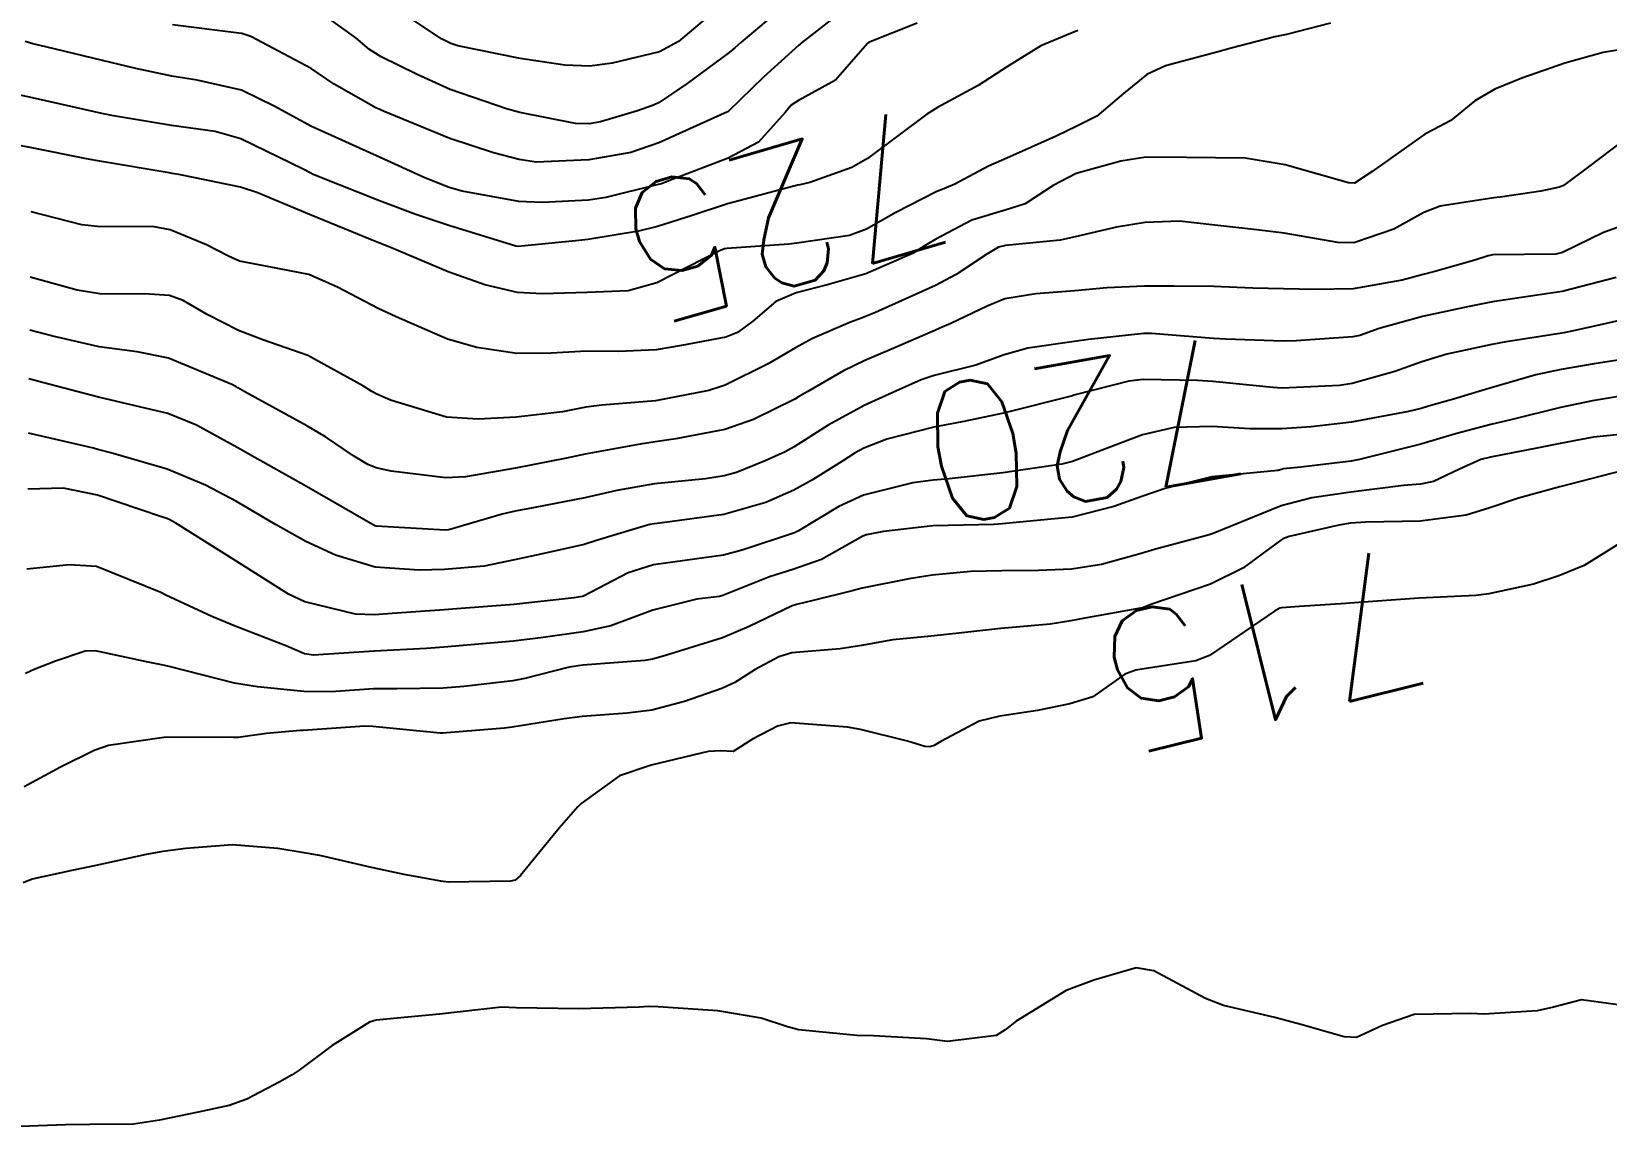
# Model space of a CAD drawing. Header units: metres. Extents: x 307586 to 320046, y 7427249 to 7434250.
# Drawn here: x 310513.05 to 310558.29, y 7432802.88 to 7432834.31 of the extents above; entities that cross this region are included whole.
import ezdxf
from ezdxf.enums import TextEntityAlignment as Align

# ---------------------------------------------------------------- set-up
doc = ezdxf.new("R2010")
doc.units = ezdxf.units.M
doc.header["$MEASUREMENT"] = 0
for name, color, linetype in [('Cotas', 45, 'Continuous'), ('Curvas de Nivel 1m', 11, 'Continuous'), ('Curvas de Nivel 5m', 15, 'Continuous')]:
    doc.layers.add(name, color=color, linetype=linetype)
doc.styles.add('Style-STANDARD', font='STANDARD.shx')

msp = doc.modelspace()

# ---------------------------------------------------------------- linework, layer by layer
at = {"layer": 'Curvas de Nivel 1m', "flags": 128}
for points, elevation in [([(310536.251, 7432834.824), (310535.167, 7432833.979), (310535.124, 7432833.948), (310535.092, 7432833.919), (310534.073, 7432833.001), (310533.073, 7432832.019), (310533.041, 7432832), (310531.064, 7432831.108), (310530.262, 7432830.837), (310529.059, 7432830.622), (310527.547, 7432830.562), (310527.058, 7432830.63), (310526.318, 7432830.83), (310525.064, 7432831.235), (310523.176, 7432832.015), (310523.072, 7432832.064), (310523.032, 7432832.08), (310522.938, 7432832.122), (310521.74, 7432832.801), (310521.084, 7432833.244), (310519.348, 7432834.167), (310519.094, 7432834.25), (310519.002, 7432834.264), (310517.097, 7432834.5)], 728), ([(310534.335, 7432834.757), (310533.423, 7432833.997), (310533.25, 7432833.84), (310533.09, 7432833.705), (310531.878, 7432832.815), (310531.075, 7432832.271), (310530.916, 7432832.19), (310530.459, 7432832.036), (310529.396, 7432831.72), (310529.069, 7432831.656), (310528.678, 7432831.664), (310527.072, 7432831.982), (310526.693, 7432832.084), (310525.078, 7432832.641), (310524.122, 7432833.07), (310523.088, 7432833.585), (310522.755, 7432833.79), (310522.367, 7432834.131), (310521.106, 7432835.024)], 729), ([(310543.1, 7432834.341), (310542.776, 7432834.207), (310542.04, 7432833.896), (310541.087, 7432833.306), (310540.243, 7432832.756), (310539.075, 7432832.123), (310538.766, 7432831.935), (310537.06, 7432830.662), (310536.613, 7432830.409), (310535.408, 7432829.976), (310535.122, 7432829.91), (310535.052, 7432829.893), (310533.545, 7432829.496), (310533.043, 7432829.359), (310532.027, 7432829.026), (310531.033, 7432828.712), (310530.485, 7432828.581), (310529.027, 7432828.335), (310528.774, 7432828.306), (310527.024, 7432828.137), (310526.958, 7432828.146), (310525.032, 7432828.736), (310524.089, 7432829.058), (310523.043, 7432829.444), (310521.282, 7432830.147), (310521.118, 7432830.214), (310521.054, 7432830.248), (310520.853, 7432830.354), (310519.064, 7432831.231), (310518.322, 7432831.437), (310517.067, 7432831.608), (310515.401, 7432831.886), (310515.07, 7432831.952), (310513.839, 7432832.232), (310513.075, 7432832.402), (310511.545, 7432832.731)], 726), ([(310538.49, 7432834.551), (310537.093, 7432833.989), (310537.076, 7432833.977), (310537.058, 7432833.96), (310536.139, 7432832.913), (310535.076, 7432832.326), (310534.866, 7432832.191), (310534.694, 7432831.984), (310533.927, 7432831.128), (310533.06, 7432830.674), (310531.351, 7432830.026), (310531.14, 7432829.94), (310531.051, 7432829.913), (310529.547, 7432829.543), (310529.044, 7432829.471), (310527.713, 7432829.4), (310527.043, 7432829.426), (310525.421, 7432829.722), (310525.049, 7432829.833), (310524.346, 7432830.107), (310523.059, 7432830.687), (310522.065, 7432831.137), (310521.067, 7432831.595), (310520.038, 7432832.16), (310519.077, 7432832.624), (310517.806, 7432832.915), (310517.081, 7432833.027), (310516.049, 7432833.244), (310515.085, 7432833.472), (310513.457, 7432833.869), (310513.09, 7432833.956), (310512.868, 7432834.02)], 727), ([(310558.956, 7432833.831), (310558.19, 7432833.704), (310557.09, 7432833.403), (310555.853, 7432832.965), (310555.082, 7432832.651), (310554.503, 7432832.322), (310553.817, 7432831.753), (310553.329, 7432831.499), (310553.069, 7432831.36), (310551.561, 7432830.285), (310551.055, 7432829.956), (310550.881, 7432829.965), (310549.06, 7432830.484), (310547.91, 7432830.675), (310547.061, 7432830.684), (310546.221, 7432830.688), (310545.061, 7432830.697), (310544.338, 7432830.589), (310543.056, 7432830.236), (310542.398, 7432829.89), (310541.588, 7432829.359), (310541.042, 7432829.193), (310540.062, 7432828.896), (310539.029, 7432828.352), (310538.769, 7432828.192), (310538.35, 7432827.94), (310537.017, 7432827.353), (310535.938, 7432827.046), (310535.011, 7432826.805), (310534.433, 7432826.561), (310533.765, 7432825.992), (310533.33, 7432825.665), (310532.996, 7432825.537), (310531.715, 7432825.296), (310530.99, 7432825.174), (310529.909, 7432825.121), (310528.989, 7432825.13), (310527.978, 7432825.075), (310526.988, 7432825.067), (310525.844, 7432825.238), (310524.994, 7432825.477), (310523.52, 7432826.115), (310523.005, 7432826.359), (310521.838, 7432826.965), (310521.015, 7432827.329), (310519.576, 7432827.606), (310519.018, 7432827.718), (310518.704, 7432827.859), (310518.074, 7432828.184), (310517.029, 7432828.612), (310516.528, 7432828.707), (310515.03, 7432828.699), (310514.496, 7432828.761), (310513.036, 7432829.131)], 724), ([(310559.07, 7432831.411), (310557.771, 7432830.42), (310557.055, 7432829.89), (310556.937, 7432829.838), (310556.402, 7432829.727), (310555.235, 7432829.553), (310555.05, 7432829.531), (310553.511, 7432829.29), (310553.043, 7432829.11), (310552.178, 7432828.631), (310551.03, 7432828.246), (310550.572, 7432828.252), (310549.034, 7432828.52), (310548.243, 7432828.613), (310547.037, 7432828.751), (310546.021, 7432828.868), (310545.037, 7432828.828), (310544.216, 7432828.688), (310543.031, 7432828.41), (310542.6, 7432828.316), (310541.027, 7432828.166), (310540.822, 7432828.116), (310540.49, 7432827.915), (310539.611, 7432827.33), (310539.014, 7432827.017), (310537.296, 7432826.246), (310537.005, 7432826.123), (310536.886, 7432826.079), (310536.575, 7432825.964), (310535.478, 7432825.493), (310534.992, 7432825.227), (310534.207, 7432824.765), (310532.975, 7432824.155), (310532.861, 7432824.115), (310532.506, 7432824.007), (310530.97, 7432823.704), (310529.433, 7432823.581), (310528.968, 7432823.521), (310528.296, 7432823.39), (310526.965, 7432823.239), (310525.876, 7432823.179), (310524.964, 7432823.237), (310523.355, 7432823.73), (310522.971, 7432823.893), (310522.823, 7432823.973), (310522.584, 7432824.126), (310520.986, 7432825.01), (310519.694, 7432825.462), (310518.996, 7432825.726), (310518.096, 7432826.184), (310517.4, 7432826.587), (310517.008, 7432826.734), (310516.441, 7432826.773), (310515.009, 7432826.778), (310514.356, 7432826.88), (310513.013, 7432827.255)], 723), ([(310559.04, 7432828.836), (310558.203, 7432828.535), (310557.027, 7432827.962), (310556.834, 7432827.914), (310555.025, 7432827.897), (310554.894, 7432827.872), (310554.509, 7432827.745), (310553.358, 7432827.418), (310553.019, 7432827.331), (310552.423, 7432827.175), (310551.014, 7432826.921), (310549.912, 7432826.903), (310549.014, 7432826.918), (310548.134, 7432826.943), (310547.014, 7432826.986), (310545.872, 7432826.994), (310545.014, 7432826.997), (310543.934, 7432826.951), (310543.013, 7432826.865), (310541.894, 7432826.779), (310541.01, 7432826.636), (310540.497, 7432826.426), (310539.459, 7432825.925), (310539.141, 7432825.788), (310539, 7432825.729), (310537.749, 7432825.192), (310536.986, 7432824.861), (310536.376, 7432824.572), (310535.349, 7432823.976), (310535.112, 7432823.838), (310534.971, 7432823.757), (310533.784, 7432823.173), (310532.962, 7432822.885), (310531.553, 7432822.615), (310530.958, 7432822.531), (310530.527, 7432822.464), (310528.954, 7432822.179), (310528.413, 7432822.058), (310526.95, 7432821.775), (310525.514, 7432821.527), (310524.947, 7432821.492), (310523.379, 7432821.685), (310522.95, 7432821.78), (310522.707, 7432821.88), (310522.293, 7432822.13), (310521.489, 7432822.673), (310520.961, 7432822.992), (310519.172, 7432823.966), (310518.972, 7432824.081), (310518.915, 7432824.113), (310518.798, 7432824.173), (310516.984, 7432824.934), (310516.082, 7432825.113), (310514.989, 7432825.26), (310513.66, 7432825.567), (310512.995, 7432825.737)], 722), ([(310558.567, 7432827.246), (310557.014, 7432826.848), (310556.039, 7432826.704), (310555.011, 7432826.552), (310554.344, 7432826.413), (310553.007, 7432826.129), (310551.757, 7432825.779), (310551.201, 7432825.586), (310550.999, 7432825.542), (310549.375, 7432825.429), (310548.997, 7432825.421), (310547.358, 7432825.474), (310546.998, 7432825.498), (310545.219, 7432825.639), (310545, 7432825.637), (310543.409, 7432825.463), (310542.996, 7432825.41), (310541.671, 7432825.222), (310540.99, 7432825.027), (310540.172, 7432824.731), (310538.98, 7432824.433), (310538.604, 7432824.31), (310537.789, 7432823.948), (310536.969, 7432823.569), (310535.93, 7432823.004), (310534.957, 7432822.387), (310534.695, 7432822.243), (310534.124, 7432821.988), (310533.298, 7432821.647), (310532.948, 7432821.549), (310532.41, 7432821.471), (310530.946, 7432821.322), (310529.857, 7432821.128), (310528.942, 7432820.919), (310527.508, 7432820.641), (310526.938, 7432820.538), (310526.563, 7432820.457), (310525.362, 7432820.096), (310525.032, 7432819.999), (310524.931, 7432819.99), (310522.944, 7432820.109), (310522.91, 7432820.12), (310521.65, 7432820.849), (310520.944, 7432821.247), (310519.311, 7432822.166), (310518.955, 7432822.367), (310517.783, 7432823.01), (310516.964, 7432823.347), (310515.495, 7432823.687), (310514.969, 7432823.809), (310513.365, 7432824.236), (310512.974, 7432824.338)], 721), ([(310558.991, 7432824.928), (310557.931, 7432824.764), (310556.986, 7432824.605), (310556.258, 7432824.453), (310554.978, 7432824.083), (310554.718, 7432824.001), (310553.892, 7432823.751), (310553.179, 7432823.55), (310552.97, 7432823.49), (310552.603, 7432823.399), (310550.966, 7432823.092), (310549.802, 7432822.964), (310548.964, 7432822.906), (310548.043, 7432822.903), (310546.964, 7432822.972), (310545.873, 7432822.941), (310544.962, 7432822.731), (310544.33, 7432822.495), (310542.954, 7432821.961), (310542.64, 7432821.885), (310540.95, 7432821.639), (310539.41, 7432821.463), (310538.948, 7432821.426), (310538.36, 7432821.352), (310536.943, 7432820.999), (310536.236, 7432820.671), (310535.083, 7432819.978), (310534.985, 7432819.927), (310534.932, 7432819.905), (310533.492, 7432819.426), (310532.922, 7432819.271), (310531.818, 7432819.118), (310530.917, 7432818.998), (310530.186, 7432818.765), (310528.904, 7432818.103), (310528.869, 7432818.085), (310528.638, 7432818.054), (310526.901, 7432817.86), (310525.265, 7432817.731), (310524.899, 7432817.706), (310523.412, 7432817.6), (310522.897, 7432817.566), (310522.352, 7432817.583), (310520.901, 7432817.936), (310520.432, 7432818.155), (310518.917, 7432819.114), (310517.19, 7432820.196), (310517.024, 7432820.289), (310516.934, 7432820.327), (310516.75, 7432820.387), (310514.941, 7432820.999), (310513.971, 7432821.201), (310512.942, 7432821.174)], 719), ([(310558.806, 7432823.862), (310557.891, 7432823.706), (310556.971, 7432823.519), (310555.541, 7432823.161), (310554.966, 7432823.029), (310553.953, 7432822.76), (310552.96, 7432822.458), (310551.19, 7432822.022), (310550.955, 7432821.978), (310550.789, 7432821.957), (310549.505, 7432821.804), (310549.012, 7432821.75), (310548.952, 7432821.734), (310548.851, 7432821.71), (310546.95, 7432821.524), (310545.612, 7432821.187), (310544.944, 7432820.959), (310544.134, 7432820.675), (310542.938, 7432820.366), (310541.23, 7432820.2), (310540.936, 7432820.173), (310540.69, 7432820.158), (310538.935, 7432820.115), (310537.52, 7432819.951), (310537.031, 7432819.859), (310536.931, 7432819.818), (310535.741, 7432819.152), (310534.916, 7432818.866), (310534.245, 7432818.654), (310532.905, 7432818.114), (310532.814, 7432818.092), (310532.156, 7432818.011), (310530.9, 7432817.696), (310529.687, 7432817.25), (310528.893, 7432817.072), (310527.741, 7432816.917), (310526.89, 7432816.809), (310526.226, 7432816.75), (310524.888, 7432816.631), (310524.392, 7432816.601), (310522.887, 7432816.524), (310521.148, 7432816.409), (310520.886, 7432816.447), (310520.378, 7432816.666), (310518.894, 7432817.239), (310518.232, 7432817.516), (310516.902, 7432818.13), (310516.76, 7432818.201), (310514.914, 7432818.953), (310514.139, 7432819.003), (310512.912, 7432818.873)], 718), ([(310558.964, 7432822.772), (310557.916, 7432822.659), (310556.961, 7432822.483), (310556.333, 7432822.353), (310554.956, 7432822.09), (310554.681, 7432822.018), (310554.07, 7432821.749), (310553.319, 7432821.387), (310552.948, 7432821.316), (310552.457, 7432821.277), (310550.946, 7432821.085), (310549.821, 7432820.924), (310548.942, 7432820.691), (310546.989, 7432819.894), (310546.933, 7432819.875), (310546.906, 7432819.868), (310546.809, 7432819.841), (310545.337, 7432819.446), (310544.925, 7432819.322), (310543.787, 7432819.005), (310542.918, 7432818.874), (310541.975, 7432818.836), (310540.917, 7432818.828), (310540.024, 7432818.811), (310538.915, 7432818.704), (310538.254, 7432818.598), (310536.908, 7432818.326), (310536.621, 7432818.249), (310535.503, 7432817.974), (310535.02, 7432817.861), (310534.901, 7432817.82), (310533.663, 7432817.224), (310532.892, 7432816.898), (310531.261, 7432816.399), (310530.886, 7432816.29), (310530.665, 7432816.252), (310528.884, 7432816.114), (310528.491, 7432816.056), (310527.218, 7432815.735), (310526.877, 7432815.67), (310525.464, 7432815.504), (310524.873, 7432815.455), (310523.543, 7432815.443), (310522.873, 7432815.439), (310521.652, 7432815.357), (310520.871, 7432815.36), (310519.543, 7432815.493), (310518.874, 7432815.602), (310517, 7432816.08), (310516.882, 7432816.111), (310516.398, 7432816.205), (310514.886, 7432816.527), (310514.591, 7432816.517), (310513.736, 7432816.231), (310513.125, 7432815.992), (310512.877, 7432815.875)], 717), ([(310558.733, 7432821.693), (310556.948, 7432821.238), (310555.764, 7432820.913), (310554.942, 7432820.637), (310554.259, 7432820.428), (310552.938, 7432820.252), (310551.379, 7432820.225), (310550.937, 7432820.191), (310550.596, 7432820.133), (310549.178, 7432819.808), (310548.996, 7432819.746), (310548.931, 7432819.706), (310547.842, 7432818.903), (310546.912, 7432818.443), (310546.463, 7432818.291), (310545.198, 7432817.857), (310544.987, 7432817.774), (310544.902, 7432817.755), (310543.308, 7432817.466), (310542.898, 7432817.389), (310542.305, 7432817.297), (310540.895, 7432817.167), (310539.772, 7432817.043), (310538.893, 7432816.953), (310537.789, 7432816.843), (310536.89, 7432816.679), (310536.272, 7432816.583), (310534.888, 7432816.472), (310534.51, 7432816.36), (310533.837, 7432815.99), (310533.251, 7432815.623), (310532.875, 7432815.445), (310531.806, 7432815.078), (310530.865, 7432814.83), (310530.158, 7432814.743), (310528.862, 7432814.647), (310528.346, 7432814.573), (310526.857, 7432814.337), (310526.63, 7432814.308), (310524.854, 7432814.165), (310524.79, 7432814.165), (310522.857, 7432814.362), (310522.616, 7432814.364), (310520.854, 7432814.245), (310520.765, 7432814.24), (310519.8, 7432814.161), (310518.98, 7432814.041), (310518.852, 7432814.042), (310518.735, 7432814.055), (310516.851, 7432814.044), (310515.257, 7432813.808), (310514.847, 7432813.669), (310513.883, 7432813.189), (310512.837, 7432812.623)], 716), ([(310558.769, 7432806.348), (310557.574, 7432806.511), (310556.769, 7432806.303), (310556.298, 7432806.194), (310554.766, 7432806.096), (310554.391, 7432806.119), (310552.766, 7432806.089), (310551.852, 7432805.774), (310551.109, 7432805.434), (310550.758, 7432805.449), (310549.511, 7432805.803), (310548.765, 7432806.002), (310547.285, 7432806.349), (310546.77, 7432806.552), (310545.288, 7432807.345), (310544.779, 7432807.429), (310543.567, 7432807.08), (310542.772, 7432806.779), (310541.333, 7432805.901), (310541.017, 7432805.648), (310540.757, 7432805.488), (310539.364, 7432805.313), (310538.755, 7432805.387), (310537.232, 7432805.477), (310536.756, 7432805.488), (310535.086, 7432805.648), (310534.759, 7432805.733), (310534.007, 7432805.988), (310532.765, 7432806.193), (310531.048, 7432806.308), (310530.766, 7432806.318), (310530.503, 7432806.296), (310528.765, 7432806.248), (310526.966, 7432806.278), (310526.765, 7432806.295), (310526.545, 7432806.302), (310524.763, 7432806.1), (310522.95, 7432805.928), (310522.759, 7432805.867), (310521.681, 7432805.204), (310520.738, 7432804.492), (310520.535, 7432804.353), (310520.182, 7432804.156), (310519.23, 7432803.663), (310518.726, 7432803.481), (310517.831, 7432803.29), (310516.722, 7432803.059), (310515.981, 7432802.946), (310514.72, 7432802.929), (310514.024, 7432802.922), (310512.719, 7432802.875)], 714)]:
    msp.add_lwpolyline(points, dxfattribs=dict(at, elevation=elevation))
at = {"layer": 'Curvas de Nivel 5m', "flags": 128}
for points, elevation in [([(310532.424, 7432834.69), (310531.629, 7432834.022), (310531.09, 7432833.727), (310529.727, 7432833.403), (310529.086, 7432833.315), (310528.371, 7432833.346), (310527.087, 7432833.532), (310525.296, 7432833.893), (310525.092, 7432833.961), (310524.825, 7432834.103), (310523.11, 7432835.25)], 730), ([(310550.357, 7432834.545), (310549.099, 7432834.224), (310548.762, 7432834.151), (310547.508, 7432833.834), (310547.092, 7432833.719), (310545.617, 7432833.325), (310545.085, 7432833.076), (310544.419, 7432832.527), (310543.648, 7432831.874), (310543.266, 7432831.683), (310543.07, 7432831.595), (310542.482, 7432831.303), (310541.061, 7432830.675), (310540.534, 7432830.439), (310539.566, 7432829.925), (310539.205, 7432829.774), (310539.05, 7432829.712), (310537.872, 7432829.116), (310537.033, 7432828.631), (310536.541, 7432828.454), (310535.027, 7432828.228), (310534.806, 7432828.203), (310533.024, 7432828.083), (310532.958, 7432828.067), (310532.792, 7432828.003), (310531.014, 7432827.095), (310530.186, 7432826.863), (310529.011, 7432826.812), (310527.717, 7432826.776), (310527.01, 7432826.814), (310526.065, 7432827.037), (310525.016, 7432827.407), (310523.34, 7432828.117), (310523.025, 7432828.244), (310522.834, 7432828.315), (310521.036, 7432829.052), (310519.522, 7432829.689), (310519.048, 7432829.844), (310517.332, 7432830.196), (310517.09, 7432830.236), (310517.053, 7432830.242), (310517.006, 7432830.248), (310515.057, 7432830.578), (310514.626, 7432830.655), (310513.06, 7432830.968), (310511.979, 7432831.173)], 725), ([(310559.007, 7432826.088), (310557.342, 7432825.715), (310557.063, 7432825.658), (310557.002, 7432825.649), (310555.347, 7432825.387), (310554.997, 7432825.32), (310553.703, 7432825.042), (310552.989, 7432824.828), (310552.206, 7432824.55), (310550.979, 7432824.202), (310550.622, 7432824.15), (310548.977, 7432824.073), (310548.706, 7432824.085), (310546.979, 7432824.257), (310546.536, 7432824.288), (310544.98, 7432824.322), (310544.569, 7432824.274), (310543.022, 7432823.88), (310542.987, 7432823.866), (310542.946, 7432823.854), (310540.967, 7432823.351), (310539.783, 7432823.104), (310538.963, 7432822.951), (310537.614, 7432822.605), (310536.957, 7432822.346), (310536.704, 7432822.214), (310536.326, 7432821.966), (310535.486, 7432821.436), (310534.944, 7432821.137), (310534.14, 7432820.789), (310532.937, 7432820.441), (310531.101, 7432820.194), (310530.934, 7432820.18), (310530.811, 7432820.154), (310530.384, 7432820.035), (310529.28, 7432819.694), (310528.926, 7432819.583), (310527.682, 7432819.308), (310526.919, 7432819.145), (310526.046, 7432818.959), (310524.914, 7432818.86), (310524.18, 7432818.841), (310522.915, 7432818.934), (310521.78, 7432819.277), (310520.926, 7432819.67), (310520.059, 7432820.159), (310518.939, 7432820.813), (310518.044, 7432821.283), (310516.948, 7432821.741), (310515.328, 7432822.216), (310514.954, 7432822.31), (310514.83, 7432822.346), (310512.958, 7432822.78)], 720), ([(310558.789, 7432819.692), (310557.651, 7432818.98), (310556.917, 7432818.682), (310556.196, 7432818.445), (310554.909, 7432818.162), (310554.534, 7432818.118), (310552.907, 7432818.04), (310552.644, 7432818.027), (310550.905, 7432817.897), (310550.803, 7432817.893), (310549.467, 7432817.804), (310548.95, 7432817.762), (310548.902, 7432817.751), (310548.757, 7432817.668), (310546.889, 7432816.4), (310546.49, 7432816.241), (310544.884, 7432815.997), (310544.767, 7432815.978), (310544.45, 7432815.864), (310543.534, 7432815.212), (310542.87, 7432815.008), (310541.942, 7432814.818), (310540.864, 7432814.653), (310540.265, 7432814.513), (310539.165, 7432813.927), (310538.973, 7432813.808), (310538.851, 7432813.773), (310538.706, 7432813.787), (310538.212, 7432813.94), (310536.858, 7432814.275), (310536.483, 7432814.339), (310534.86, 7432814.463), (310534.478, 7432814.365), (310533.756, 7432813.991), (310533.202, 7432813.644), (310532.85, 7432813.662), (310532.487, 7432813.644), (310530.845, 7432813.245), (310529.942, 7432812.939), (310528.834, 7432812.144), (310528.742, 7432812.051), (310528.208, 7432811.44), (310527.096, 7432810.076), (310526.94, 7432809.949), (310526.811, 7432809.919), (310525.019, 7432809.888), (310524.81, 7432809.913), (310523.753, 7432810.111), (310522.815, 7432810.313), (310521.327, 7432810.651), (310520.819, 7432810.737), (310520.123, 7432810.854), (310518.821, 7432810.96), (310517.482, 7432810.853), (310516.819, 7432810.767), (310516.342, 7432810.68), (310514.814, 7432810.345), (310514.711, 7432810.324), (310514.206, 7432810.226), (310513.07, 7432809.976), (310512.807, 7432809.872)], 715)]:
    msp.add_lwpolyline(points, dxfattribs=dict(at, elevation=elevation))

# ---------------------------------------------------------------- texts
at = {"layer": 'Cotas', "style": 'Style-STANDARD'}
for s, rotation, p in [('725', 196.2311, (310534.698, 7432829.001, 725)), ('720', 190.044, (310543.286, 7432822.844, 720)), ('715', 193.9037, (310548.451, 7432816.531, 715))]:
    msp.add_text(s, height=4, rotation=rotation, dxfattribs=at).set_placement(p, align=Align.MIDDLE_CENTER)

doc.saveas('drawing.dxf')
